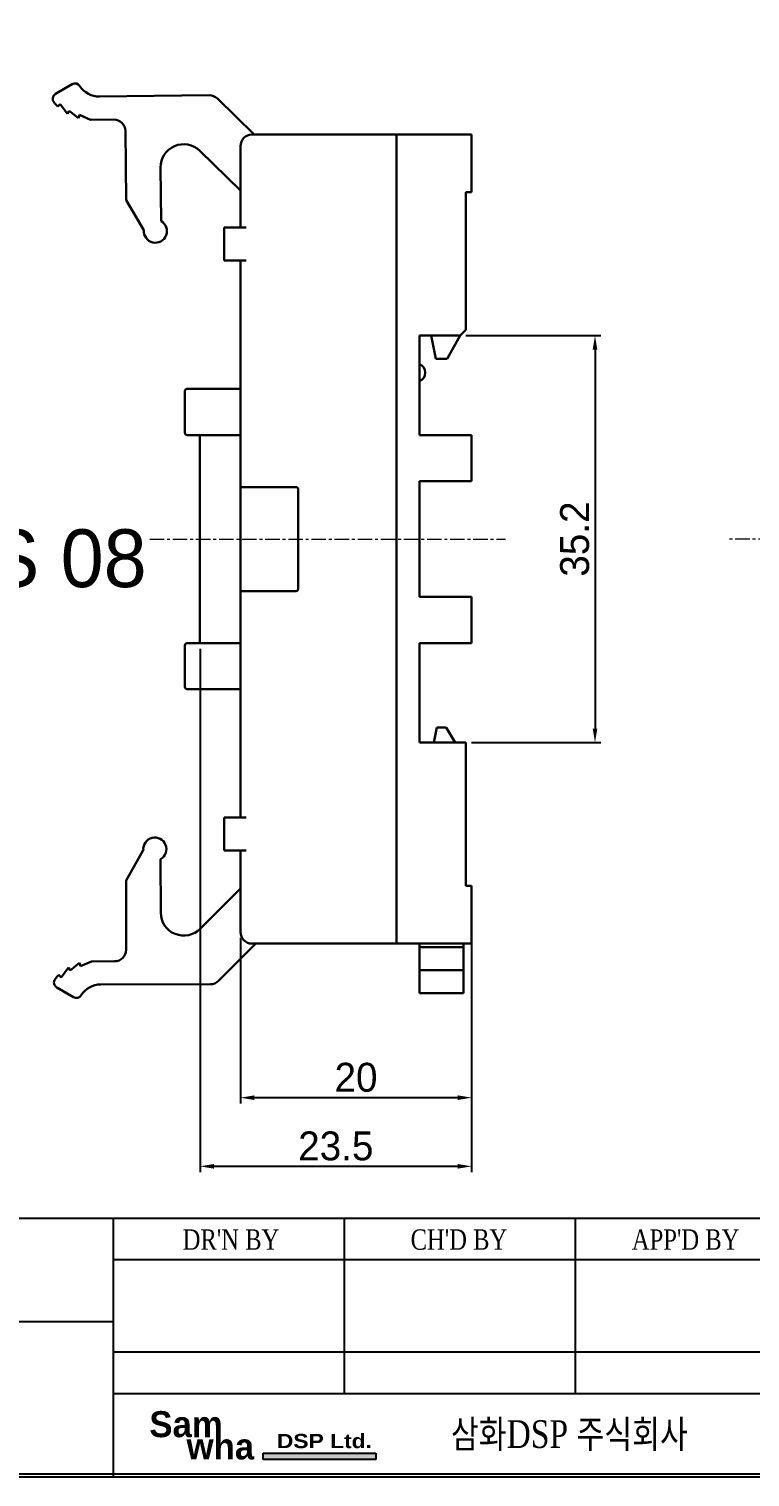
# Model space of a CAD drawing. Header units: millimetres. Extents: x 23 to 337, y 22 to 239.
# Drawn here: x 200 to 262.4, y 22.3 to 147.6 of the extents above; entities that cross this region are included whole.
import ezdxf
from ezdxf.enums import TextEntityAlignment as Align

# ---------------------------------------------------------------- set-up
doc = ezdxf.new("R2010")
doc.units = ezdxf.units.MM
doc.linetypes.add('CENTER', pattern=[2, 1.25, -0.25, 0.25, -0.25])
for name, color, linetype in [('40', 4, 'Continuous'), ('70', 7, 'Continuous'), ('Z_OM_DIM', 3, 'Continuous'), ('Z_OM_NOTE', 3, 'Continuous')]:
    doc.layers.add(name, color=color, linetype=linetype)
doc.layers.add('Z_OM_CENTER', color=4, linetype='CENTER', lineweight=13)
doc.layers.add('Z_OM_OUTLINE', color=7, linetype='Continuous', lineweight=30)
doc.styles.add('SS', font='batang.ttc', dxfattribs={"width": 0.8})
doc.styles.get("Standard").update_dxf_attribs({"font": 'BareunDotumPro1.ttf'})
doc.dimstyles.new('AUTONICS SPEC$0', dxfattribs={"dimtxt": 2.5, "dimasz": 1.2, "dimexe": 0.5, "dimexo": 0.5, "dimgap": 0.5, "dimtad": 1, "dimlfac": 0.5, "dimdsep": 46, "dimtxsty": 'Standard', "dimcen": 0, "dimclrd": 256, "dimclre": 256, "dimclrt": 2, "dimazin": 2, "dimtp": 0.1, "dimtm": 0.1, "dimtfac": 0.71, "dimtmove": 0, "dimatfit": 3, "dimfxl": 0, "dimlwd": -1, "dimlwe": -1, "dimarcsym": 0})

# ---------------------------------------------------------------- blocks, each defined once
blk = doc.blocks.new('*D5')
at = {"layer": 'Defpoints', "color": 0}
for p in [(218.27, 69.47), (238.27, 68.97), (218.27, 55.14)]:
    blk.add_point(p, dxfattribs=at)
at = {"layer": 'Z_OM_DIM'}
for p, q in [((218.27, 68.97), (218.27, 54.64)), ((238.27, 68.47), (238.27, 54.64)), ((237.07, 55.14), (219.47, 55.14))]:
    blk.add_line(p, q, dxfattribs=at)
for points in [[(219.47, 55.34), (219.47, 54.94), (218.27, 55.14)], [(237.07, 54.94), (237.07, 55.34), (238.27, 55.14)]]:
    blk.add_solid(points, dxfattribs=at)
at = {"layer": 'Z_OM_DIM', "color": 2, "insert": (228.27, 56.89), "char_height": 2.5, "attachment_point": 5}
blk.add_mtext('20', dxfattribs=at)
blk = doc.blocks.new('*D6')
at = {"layer": 'Defpoints', "color": 0}
for p in [(214.77, 94.47), (238.27, 68.97), (214.77, 49.2)]:
    blk.add_point(p, dxfattribs=at)
at = {"layer": 'Z_OM_DIM'}
for p, q in [((214.77, 93.97), (214.77, 48.7)), ((238.27, 68.47), (238.27, 48.7)), ((237.07, 49.2), (215.97, 49.2))]:
    blk.add_line(p, q, dxfattribs=at)
for points in [[(215.97, 49.4), (215.97, 49), (214.77, 49.2)], [(237.07, 49), (237.07, 49.4), (238.27, 49.2)]]:
    blk.add_solid(points, dxfattribs=at)
at = {"layer": 'Z_OM_DIM', "color": 2, "insert": (226.52, 50.95), "char_height": 2.5, "attachment_point": 5}
blk.add_mtext('23.5', dxfattribs=at)
blk = doc.blocks.new('*D7')
at = {"layer": 'Defpoints', "color": 0}
for p in [(237.27, 121.07), (237.77, 85.87), (248.95, 85.87)]:
    blk.add_point(p, dxfattribs=at)
at = {"layer": 'Z_OM_DIM'}
for p, q in [((237.77, 121.07), (249.45, 121.07)), ((248.95, 119.87), (248.95, 87.07)), ((238.27, 85.87), (249.45, 85.87))]:
    blk.add_line(p, q, dxfattribs=at)
for points in [[(249.15, 119.87), (248.75, 119.87), (248.95, 121.07)], [(248.75, 87.07), (249.15, 87.07), (248.95, 85.87)]]:
    blk.add_solid(points, dxfattribs=at)
at = {"layer": 'Z_OM_DIM', "color": 2, "insert": (247.2, 103.47), "char_height": 2.5, "attachment_point": 5, "rotation": 90}
blk.add_mtext('35.2', dxfattribs=at)

msp = doc.modelspace()

# ---------------------------------------------------------------- hatches: boundary and pattern name
msp.add_hatch(color=5).paths.add_polyline_path([(220.226, 23.825), (220.226, 24.38), (229.98, 24.38), (229.98, 23.825)])

# ---------------------------------------------------------------- linework, layer by layer
at = {"color": 5}
for p, q in [((220.226, 24.38), (229.98, 24.38)), ((220.226, 23.825), (220.226, 24.38)), ((229.98, 23.825), (220.226, 23.825)), ((229.98, 24.38), (229.98, 23.825))]:
    msp.add_line(p, q, dxfattribs=at)
at = {"layer": '40', "color": 7}
for p, q in [((207.27, 22.318), (207.27, 44.718)), ((227.27, 29.518), (227.27, 44.718)), ((247.27, 29.518), (247.27, 44.718)), ((327.27, 41.118), (207.27, 41.118)), ((207.27, 35.758), (135.27, 35.758)), ((327.11, 33.118), (207.27, 33.118)), ((327.11, 29.518), (207.27, 29.518))]:
    msp.add_line(p, q, dxfattribs=at)
at = {"layer": '70', "color": 7}
msp.add_line((23.27, 44.718), (327.27, 44.718), dxfattribs=at)
for points in [[(327.27, 22.318), (23.27, 22.318), (23.27, 238.318), (327.27, 238.318)], [(327.03, 22.558), (23.51, 22.558), (23.51, 238.078), (327.03, 238.078)]]:
    msp.add_lwpolyline(points, close=True, dxfattribs=at)
at = {"layer": 'Z_OM_CENTER'}
for p, q in [((210.417, 103.473), (241.217, 103.473)), ((316.339, 103.473), (260.339, 103.473))]:
    msp.add_line(p, q, dxfattribs=at)
at = {"layer": 'Z_OM_OUTLINE'}
for p, q in [((203.699, 142.827), (202.272, 141.982)), ((215.56, 141.866), (206.075, 141.757)), ((219.451, 138.473), (216.27, 141.582)), ((202.456, 140.887), (202.666, 141.102)), ((202.666, 141.102), (203.292, 140.261)), ((203.292, 140.261), (203.439, 140.523)), ((203.439, 140.523), (204.261, 139.873)), ((204.261, 139.873), (204.335, 140.163)), ((204.335, 140.163), (205.298, 139.748)), ((205.298, 139.748), (207.298, 139.771)), ((208.309, 138.783), (208.378, 132.783)), ((219.267, 138.473), (231.767, 138.473)), ((231.467, 138.473), (238.267, 138.473)), ((231.767, 138.473), (231.767, 137.973)), ((231.767, 68.973), (231.767, 137.973)), ((238.267, 138.473), (238.267, 137.973)), ((238.267, 137.973), (238.267, 133.473)), ((214.744, 137.061), (218.267, 133.618)), ((218.267, 130.423), (218.267, 137.473)), ((211.399, 130.984), (211.346, 135.608)), ((238.267, 133.473), (237.767, 133.473)), ((237.767, 133.473), (237.767, 121.573)), ((208.378, 132.783), (209.912, 130.195)), ((216.867, 127.573), (216.867, 130.423)), ((216.867, 130.423), (218.767, 130.423)), ((216.867, 127.573), (218.767, 127.573)), ((218.267, 107.973), (218.267, 127.573)), ((231.767, 83.473), (231.767, 123.473)), ((237.267, 121.073), (237.767, 121.573)), ((233.767, 112.473), (233.767, 121.073)), ((237.267, 121.073), (233.767, 121.073)), ((234.767, 121.073), (235.167, 119.073)), ((236.167, 119.073), (237.267, 121.073)), ((235.167, 119.073), (236.167, 119.073)), ((213.467, 114.473), (213.467, 116.273)), ((218.267, 116.473), (213.667, 116.473)), ((213.467, 112.673), (213.467, 114.473)), ((213.667, 112.473), (218.267, 112.473)), ((214.767, 94.473), (214.767, 112.473)), ((238.267, 112.473), (233.767, 112.473)), ((238.267, 112.473), (238.267, 108.473)), ((218.767, 107.973), (218.267, 107.973)), ((218.267, 107.973), (218.267, 98.973)), ((223.067, 107.973), (218.767, 107.973)), ((223.267, 99.173), (223.267, 107.773)), ((238.267, 108.473), (233.767, 108.473)), ((233.767, 98.473), (233.767, 108.473)), ((218.267, 79.373), (218.267, 98.973)), ((218.267, 98.973), (218.767, 98.973)), ((223.067, 98.973), (218.767, 98.973)), ((238.267, 98.473), (233.767, 98.473)), ((238.267, 98.473), (238.267, 94.473)), ((213.467, 90.673), (213.467, 94.273)), ((218.267, 94.473), (213.667, 94.473)), ((238.267, 94.473), (233.767, 94.473)), ((233.767, 85.873), (233.767, 94.473)), ((213.667, 90.473), (218.267, 90.473)), ((235.267, 87.173), (235.007, 85.873)), ((235.267, 87.173), (236.067, 87.173)), ((236.847, 85.873), (236.067, 87.173)), ((237.767, 85.873), (233.767, 85.873)), ((237.767, 85.873), (237.767, 73.473)), ((216.867, 76.523), (216.867, 79.373)), ((216.867, 79.373), (218.767, 79.373)), ((208.365, 73.941), (209.864, 76.55)), ((216.867, 76.523), (218.767, 76.523)), ((218.267, 69.473), (218.267, 76.523)), ((211.361, 75.781), (211.37, 71.157)), ((208.376, 67.941), (208.365, 73.941)), ((214.787, 69.749), (218.267, 73.242)), ((238.267, 73.473), (237.767, 73.473)), ((238.267, 73.473), (238.267, 68.973)), ((231.767, 68.973), (231.767, 68.473)), ((238.267, 68.973), (238.267, 68.473)), ((219.586, 68.473), (216.375, 65.25)), ((231.767, 68.473), (219.267, 68.473)), ((238.267, 68.473), (231.467, 68.473)), ((233.767, 68.173), (233.767, 68.473)), ((237.567, 68.173), (233.767, 68.173)), ((233.767, 68.173), (233.767, 66.173)), ((237.567, 68.473), (237.567, 68.173)), ((237.567, 68.173), (237.567, 66.173)), ((203.53, 66.136), (204.343, 66.797)), ((204.343, 66.797), (204.422, 66.508)), ((204.422, 66.508), (205.378, 66.936)), ((205.378, 66.936), (207.378, 66.939)), ((202.552, 65.759), (202.765, 65.547)), ((202.765, 65.547), (203.379, 66.396)), ((203.379, 66.396), (203.53, 66.136)), ((233.767, 66.173), (237.567, 66.173)), ((233.767, 64.173), (233.767, 66.173)), ((237.567, 66.173), (237.567, 64.173)), ((203.821, 63.835), (202.383, 64.662)), ((215.668, 64.955), (206.182, 64.937)), ((237.567, 64.173), (233.767, 64.173))]:
    msp.add_line(p, q, dxfattribs=at)
for centre, radius, start, end in [((203.954, 142.397), 0.5, 32.95141, 120.65897), ((202.527, 141.551), 0.5, 120.65897, 218.87218), ((206.052, 143.757), 2, 212.95141, 270.65897), ((215.571, 140.866), 1, 45.65897, 90.65897), ((205.252, 143.748), 4, 218.87218, 225.65897), ((207.309, 138.771), 1, 0.65897, 90.65897), ((219.267, 137.473), 1, 90, 180), ((213.346, 135.631), 2, 45.65897, 180.65897), ((210.909, 130.112), 1, 175.25261, 60.65897), ((233.454, 117.873), 0.812, 292.61986, 67.38014), ((213.667, 116.273), 0.2, 90, 180), ((213.667, 112.673), 0.2, 180, 270), ((223.067, 107.773), 0.2, 0, 90), ((223.067, 99.173), 0.2, 270, 0), ((213.667, 94.273), 0.2, 90, 180), ((213.667, 90.673), 0.2, 180, 270), ((210.86, 76.646), 1, 300.10993, 185.51628), ((213.37, 71.16), 2, 180.10993, 315.10993), ((219.267, 69.473), 1, 180, 270), ((207.376, 67.939), 1, 270.10993, 0.10993), ((202.632, 65.095), 0.5, 141.89672, 240.10993), ((205.386, 62.936), 4, 135.10993, 141.89672), ((215.666, 65.955), 1, 270.10993, 315.10993), ((204.07, 64.269), 0.5, 240.10993, 327.81748), ((206.186, 62.937), 2, 90.10993, 147.81748)]:
    msp.add_arc(centre, radius, start, end, dxfattribs=at)

# ---------------------------------------------------------------- texts
at = {"color": 7, "linetype": 'Continuous', "style": 'SS', "width": 0.8}
msp.add_text('삼화DSP 주식회사', height=2.4, dxfattribs=at).set_placement((236.482, 24.835))
at = {"color": 20, "insert": (210.383, 28.017), "char_height": 2.25, "width": 8.08549, "attachment_point": 1}
msp.add_mtext('{\\fPump Demi Bold LET|b0|i0|c0|p2;Sam}', dxfattribs=at)
at = {"color": 5, "insert": (213.604, 26.091), "char_height": 2.25, "width": 8.08549, "attachment_point": 1}
msp.add_mtext('{\\fPump Demi Bold LET|b0|i0|c0|p2;wha}', dxfattribs=at)
at = {"insert": (221.422, 26.052), "char_height": 1.23412, "width": 21.95808, "attachment_point": 1}
msp.add_mtext('{\\fArial Black|b0|i0|c0|p34;DSP Ltd.}', dxfattribs=at)
at = {"layer": '40', "color": 7, "style": 'SS', "width": 0.8}
for s, p in [("DR'N BY", (217.45, 41.986)), ("CH'D BY", (237.174, 41.986)), ("APP'D BY", (256.793, 41.986))]:
    msp.add_text(s, height=1.76, dxfattribs=at).set_placement(p, align=Align.CENTER)
at = {"layer": 'Z_OM_NOTE'}
msp.add_text('PS 08', height=5, dxfattribs=at).set_placement((201.043, 101.814), align=Align.MIDDLE)

# ---------------------------------------------------------------- dimensions: what is measured, and where the dimension line sits
at = {"layer": 'Z_OM_DIM'}
dim = msp.add_linear_dim(base=(248.95, 85.873), p1=(237.267, 121.073), p2=(237.767, 85.873), angle=90, dimstyle='AUTONICS SPEC$0', override={"dimlfac": 1}, dxfattribs=at)
dim.commit()
dim.dimension.update_dxf_attribs({"geometry": '*D7', "text_midpoint": (247.2, 103.473)})
for base, p2, picture, middle in [((214.767, 49.195), (214.767, 94.473), '*D6', (226.517, 50.945)), ((218.267, 55.141), (218.267, 69.473), '*D5', (228.267, 56.891))]:
    dim = msp.add_linear_dim(base=base, p1=(238.267, 68.973), p2=p2, dimstyle='AUTONICS SPEC$0', override={"dimlfac": 1}, dxfattribs=at)
    dim.commit()
    dim.dimension.update_dxf_attribs({"geometry": picture, "text_midpoint": middle})

doc.saveas('drawing.dxf')
